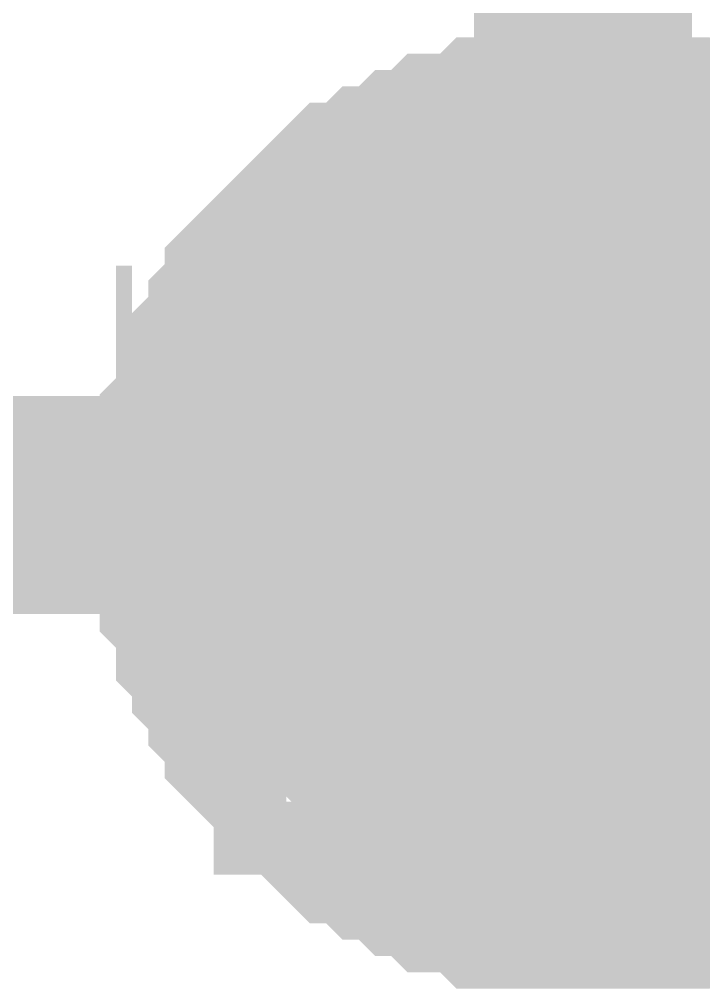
# Model space of a CAD drawing. Header units: inches. Extents: x 0 to 594, y 0 to 420.
# Drawn here: x 549.235 to 550.176, y 181.831 to 183.163 of the extents above; entities that cross this region are included whole.
import ezdxf

# ---------------------------------------------------------------- set-up
doc = ezdxf.new("R2010")
doc.units = ezdxf.units.IN
doc.layers.add('Sheet', color=255, linetype='Continuous')

msp = doc.modelspace()

# ---------------------------------------------------------------- linework, layer by layer
at = {"layer": 'Sheet'}
for points in [[(550.01, 186.5945, 0.2997, 0.2997, 0), (550.01, 182.4957, 0.2997, 0.2997, 0)], [(549.4948, 182.4957, 0.2997, 0.2997, 0), (549.4948, 182.5181, 0.2997, 0.2997, 0), (549.4948, 182.5405, 0.2997, 0.2997, 0), (549.4948, 182.5629, 0.2997, 0.2997, 0), (549.4948, 182.5853, 0.2997, 0.2997, 0), (549.5172, 182.6077, 0.2997, 0.2997, 0), (549.5172, 182.6301, 0.2997, 0.2997, 0), (549.5172, 182.6749, 0.2997, 0.2997, 0), (549.5396, 182.6749, 0.2997, 0.2997, 0), (549.5396, 182.6973, 0.2997, 0.2997, 0), (549.562, 182.7197, 0.2997, 0.2997, 0), (549.562, 182.7421, 0.2997, 0.2997, 0), (549.5844, 182.7645, 0.2997, 0.2997, 0), (549.5844, 182.7869, 0.2997, 0.2997, 0), (549.6068, 182.8093, 0.2997, 0.2997, 0), (549.6292, 182.8317, 0.2997, 0.2997, 0), (549.6516, 182.8541, 0.2997, 0.2997, 0), (549.6516, 182.8541, 0.2997, 0.2997, 0), (549.674, 182.8765, 0.2997, 0.2997, 0), (549.6964, 182.8989, 0.2997, 0.2997, 0), (549.7188, 182.8989, 0.2997, 0.2997, 0), (549.7412, 182.9213, 0.2997, 0.2997, 0), (549.7636, 182.9213, 0.2997, 0.2997, 0), (549.786, 182.9437, 0.2997, 0.2997, 0), (549.8084, 182.9437, 0.2997, 0.2997, 0), (549.8308, 182.9661, 0.2997, 0.2997, 0), (549.8532, 182.9661, 0.2997, 0.2997, 0), (549.8756, 182.9661, 0.2997, 0.2997, 0), (549.898, 182.9885, 0.2997, 0.2997, 0), (549.9204, 182.9885, 0.2997, 0.2997, 0), (549.9652, 182.9885, 0.2997, 0.2997, 0), (549.9876, 182.9885, 0.2997, 0.2997, 0), (550.01, 182.9885, 0.2997, 0.2997, 0)], [(549.4948, 182.4957, 0.2997, 0.2997, 0), (549.4948, 182.5181, 0.2997, 0.2997, 0), (549.4948, 182.5405, 0.2997, 0.2997, 0), (549.4948, 182.5629, 0.2997, 0.2997, 0), (549.4948, 182.5853, 0.2997, 0.2997, 0), (549.5172, 182.6077, 0.2997, 0.2997, 0), (549.5172, 182.6301, 0.2997, 0.2997, 0), (549.5172, 182.6749, 0.2997, 0.2997, 0), (549.5396, 182.6749, 0.2997, 0.2997, 0), (549.5396, 182.6973, 0.2997, 0.2997, 0), (549.562, 182.7197, 0.2997, 0.2997, 0), (549.562, 182.7421, 0.2997, 0.2997, 0), (549.5844, 182.7645, 0.2997, 0.2997, 0), (549.5844, 182.7869, 0.2997, 0.2997, 0), (549.6068, 182.8093, 0.2997, 0.2997, 0), (549.6292, 182.8317, 0.2997, 0.2997, 0), (549.6516, 182.8541, 0.2997, 0.2997, 0), (549.6516, 182.8541, 0.2997, 0.2997, 0), (549.674, 182.8765, 0.2997, 0.2997, 0), (549.6964, 182.8989, 0.2997, 0.2997, 0), (549.7188, 182.8989, 0.2997, 0.2997, 0), (549.7412, 182.9213, 0.2997, 0.2997, 0), (549.7636, 182.9213, 0.2997, 0.2997, 0), (549.786, 182.9437, 0.2997, 0.2997, 0), (549.8084, 182.9437, 0.2997, 0.2997, 0), (549.8308, 182.9661, 0.2997, 0.2997, 0), (549.8532, 182.9661, 0.2997, 0.2997, 0), (549.8756, 182.9661, 0.2997, 0.2997, 0), (549.898, 182.9885, 0.2997, 0.2997, 0), (549.9204, 182.9885, 0.2997, 0.2997, 0), (549.9652, 182.9885, 0.2997, 0.2997, 0), (549.9876, 182.9885, 0.2997, 0.2997, 0), (550.01, 182.9885, 0.2997, 0.2997, 0)], [(549.4948, 182.4957, 0.2997, 0.2997, 0), (549.4948, 182.5181, 0.2997, 0.2997, 0), (549.4948, 182.5405, 0.2997, 0.2997, 0), (549.4948, 182.5629, 0.2997, 0.2997, 0), (549.4948, 182.5853, 0.2997, 0.2997, 0), (549.5172, 182.6077, 0.2997, 0.2997, 0), (549.5172, 182.6301, 0.2997, 0.2997, 0), (549.5172, 182.6749, 0.2997, 0.2997, 0), (549.5396, 182.6749, 0.2997, 0.2997, 0), (549.5396, 182.6973, 0.2997, 0.2997, 0), (549.562, 182.7197, 0.2997, 0.2997, 0), (549.562, 182.7421, 0.2997, 0.2997, 0), (549.5844, 182.7645, 0.2997, 0.2997, 0), (549.5844, 182.7869, 0.2997, 0.2997, 0), (549.6068, 182.8093, 0.2997, 0.2997, 0), (549.6292, 182.8317, 0.2997, 0.2997, 0), (549.6516, 182.8541, 0.2997, 0.2997, 0), (549.6516, 182.8541, 0.2997, 0.2997, 0), (549.674, 182.8765, 0.2997, 0.2997, 0), (549.6964, 182.8989, 0.2997, 0.2997, 0), (549.7188, 182.8989, 0.2997, 0.2997, 0), (549.7412, 182.9213, 0.2997, 0.2997, 0), (549.7636, 182.9213, 0.2997, 0.2997, 0), (549.786, 182.9437, 0.2997, 0.2997, 0), (549.8084, 182.9437, 0.2997, 0.2997, 0), (549.8308, 182.9661, 0.2997, 0.2997, 0), (549.8532, 182.9661, 0.2997, 0.2997, 0), (549.8756, 182.9661, 0.2997, 0.2997, 0), (549.898, 182.9885, 0.2997, 0.2997, 0), (549.9204, 182.9885, 0.2997, 0.2997, 0), (549.9652, 182.9885, 0.2997, 0.2997, 0), (549.9876, 182.9885, 0.2997, 0.2997, 0), (550.01, 182.9885, 0.2997, 0.2997, 0)], [(549.4948, 182.4957, 0.2997, 0.2997, 0), (549.4948, 182.5181, 0.2997, 0.2997, 0), (549.4948, 182.5405, 0.2997, 0.2997, 0), (549.4948, 182.5629, 0.2997, 0.2997, 0), (549.4948, 182.5853, 0.2997, 0.2997, 0), (549.5172, 182.6077, 0.2997, 0.2997, 0), (549.5172, 182.6301, 0.2997, 0.2997, 0), (549.5172, 182.6749, 0.2997, 0.2997, 0), (549.5396, 182.6749, 0.2997, 0.2997, 0), (549.5396, 182.6973, 0.2997, 0.2997, 0), (549.562, 182.7197, 0.2997, 0.2997, 0), (549.562, 182.7421, 0.2997, 0.2997, 0), (549.5844, 182.7645, 0.2997, 0.2997, 0), (549.5844, 182.7869, 0.2997, 0.2997, 0), (549.6068, 182.8093, 0.2997, 0.2997, 0), (549.6292, 182.8317, 0.2997, 0.2997, 0), (549.6516, 182.8541, 0.2997, 0.2997, 0), (549.6516, 182.8541, 0.2997, 0.2997, 0), (549.674, 182.8765, 0.2997, 0.2997, 0), (549.6964, 182.8989, 0.2997, 0.2997, 0), (549.7188, 182.8989, 0.2997, 0.2997, 0), (549.7412, 182.9213, 0.2997, 0.2997, 0), (549.7636, 182.9213, 0.2997, 0.2997, 0), (549.786, 182.9437, 0.2997, 0.2997, 0), (549.8084, 182.9437, 0.2997, 0.2997, 0), (549.8308, 182.9661, 0.2997, 0.2997, 0), (549.8532, 182.9661, 0.2997, 0.2997, 0), (549.8756, 182.9661, 0.2997, 0.2997, 0), (549.898, 182.9885, 0.2997, 0.2997, 0), (549.9204, 182.9885, 0.2997, 0.2997, 0), (549.9652, 182.9885, 0.2997, 0.2997, 0), (549.9876, 182.9885, 0.2997, 0.2997, 0), (550.01, 182.9885, 0.2997, 0.2997, 0)], [(549.4948, 182.4957, 0.2997, 0.2997, 0), (549.4948, 182.5181, 0.2997, 0.2997, 0), (549.4948, 182.5405, 0.2997, 0.2997, 0), (549.4948, 182.5629, 0.2997, 0.2997, 0), (549.4948, 182.5853, 0.2997, 0.2997, 0), (549.5172, 182.6077, 0.2997, 0.2997, 0), (549.5172, 182.6301, 0.2997, 0.2997, 0), (549.5172, 182.6749, 0.2997, 0.2997, 0), (549.5396, 182.6749, 0.2997, 0.2997, 0), (549.5396, 182.6973, 0.2997, 0.2997, 0), (549.562, 182.7197, 0.2997, 0.2997, 0), (549.562, 182.7421, 0.2997, 0.2997, 0), (549.5844, 182.7645, 0.2997, 0.2997, 0), (549.5844, 182.7869, 0.2997, 0.2997, 0), (549.6068, 182.8093, 0.2997, 0.2997, 0), (549.6292, 182.8317, 0.2997, 0.2997, 0), (549.6516, 182.8541, 0.2997, 0.2997, 0), (549.6516, 182.8541, 0.2997, 0.2997, 0), (549.674, 182.8765, 0.2997, 0.2997, 0), (549.6964, 182.8989, 0.2997, 0.2997, 0), (549.7188, 182.8989, 0.2997, 0.2997, 0), (549.7412, 182.9213, 0.2997, 0.2997, 0), (549.7636, 182.9213, 0.2997, 0.2997, 0), (549.786, 182.9437, 0.2997, 0.2997, 0), (549.8084, 182.9437, 0.2997, 0.2997, 0), (549.8308, 182.9661, 0.2997, 0.2997, 0), (549.8532, 182.9661, 0.2997, 0.2997, 0), (549.8756, 182.9661, 0.2997, 0.2997, 0), (549.898, 182.9885, 0.2997, 0.2997, 0), (549.9204, 182.9885, 0.2997, 0.2997, 0), (549.9652, 182.9885, 0.2997, 0.2997, 0), (549.9876, 182.9885, 0.2997, 0.2997, 0), (550.01, 182.9885, 0.2997, 0.2997, 0)], [(550.01, 182.9885, 0.2997, 0.2997, 0), (550.01, 182.9885, 0.2997, 0.2997, 0)], [(550.01, 182.9885, 0.2997, 0.2997, 0), (550.0324, 182.9885, 0.2997, 0.2997, 0), (550.0548, 182.9885, 0.2997, 0.2997, 0), (550.0995, 182.9885, 0.2997, 0.2997, 0), (550.1219, 182.9885, 0.2997, 0.2997, 0), (550.1443, 182.9661, 0.2997, 0.2997, 0), (550.1667, 182.9661, 0.2997, 0.2997, 0), (550.1891, 182.9661, 0.2997, 0.2997, 0), (550.2115, 182.9437, 0.2997, 0.2997, 0), (550.2339, 182.9437, 0.2997, 0.2997, 0), (550.2563, 182.9213, 0.2997, 0.2997, 0), (550.2787, 182.9213, 0.2997, 0.2997, 0), (550.3011, 182.8989, 0.2997, 0.2997, 0), (550.3235, 182.8989, 0.2997, 0.2997, 0), (550.3459, 182.8765, 0.2997, 0.2997, 0)], [(550.01, 182.9885, 0.2997, 0.2997, 0), (550.01, 182.9885, 0.2997, 0.2997, 0)], [(550.01, 182.9885, 0.2997, 0.2997, 0), (550.0324, 182.9885, 0.2997, 0.2997, 0), (550.0548, 182.9885, 0.2997, 0.2997, 0), (550.0995, 182.9885, 0.2997, 0.2997, 0), (550.1219, 182.9885, 0.2997, 0.2997, 0), (550.1443, 182.9661, 0.2997, 0.2997, 0), (550.1667, 182.9661, 0.2997, 0.2997, 0), (550.1891, 182.9661, 0.2997, 0.2997, 0), (550.2115, 182.9437, 0.2997, 0.2997, 0), (550.2339, 182.9437, 0.2997, 0.2997, 0), (550.2563, 182.9213, 0.2997, 0.2997, 0), (550.2787, 182.9213, 0.2997, 0.2997, 0), (550.3011, 182.8989, 0.2997, 0.2997, 0), (550.3235, 182.8989, 0.2997, 0.2997, 0), (550.3459, 182.8765, 0.2997, 0.2997, 0)], [(550.01, 182.9885, 0.2997, 0.2997, 0), (550.01, 182.9885, 0.2997, 0.2997, 0)], [(550.01, 182.9885, 0.2997, 0.2997, 0), (550.0324, 182.9885, 0.2997, 0.2997, 0), (550.0548, 182.9885, 0.2997, 0.2997, 0), (550.0995, 182.9885, 0.2997, 0.2997, 0), (550.1219, 182.9885, 0.2997, 0.2997, 0), (550.1443, 182.9661, 0.2997, 0.2997, 0), (550.1667, 182.9661, 0.2997, 0.2997, 0), (550.1891, 182.9661, 0.2997, 0.2997, 0), (550.2115, 182.9437, 0.2997, 0.2997, 0), (550.2339, 182.9437, 0.2997, 0.2997, 0), (550.2563, 182.9213, 0.2997, 0.2997, 0), (550.2787, 182.9213, 0.2997, 0.2997, 0), (550.3011, 182.8989, 0.2997, 0.2997, 0), (550.3235, 182.8989, 0.2997, 0.2997, 0), (550.3459, 182.8765, 0.2997, 0.2997, 0)], [(550.01, 182.9885, 0.2997, 0.2997, 0), (550.01, 182.9885, 0.2997, 0.2997, 0)], [(550.01, 182.9885, 0.2997, 0.2997, 0), (550.0324, 182.9885, 0.2997, 0.2997, 0), (550.0548, 182.9885, 0.2997, 0.2997, 0), (550.0995, 182.9885, 0.2997, 0.2997, 0), (550.1219, 182.9885, 0.2997, 0.2997, 0), (550.1443, 182.9661, 0.2997, 0.2997, 0), (550.1667, 182.9661, 0.2997, 0.2997, 0), (550.1891, 182.9661, 0.2997, 0.2997, 0), (550.2115, 182.9437, 0.2997, 0.2997, 0), (550.2339, 182.9437, 0.2997, 0.2997, 0), (550.2563, 182.9213, 0.2997, 0.2997, 0), (550.2787, 182.9213, 0.2997, 0.2997, 0), (550.3011, 182.8989, 0.2997, 0.2997, 0), (550.3235, 182.8989, 0.2997, 0.2997, 0), (550.3459, 182.8765, 0.2997, 0.2997, 0)], [(550.01, 182.9885, 0.2997, 0.2997, 0), (550.01, 182.9885, 0.2997, 0.2997, 0)], [(550.01, 182.9885, 0.2997, 0.2997, 0), (550.0324, 182.9885, 0.2997, 0.2997, 0), (550.0548, 182.9885, 0.2997, 0.2997, 0), (550.0995, 182.9885, 0.2997, 0.2997, 0), (550.1219, 182.9885, 0.2997, 0.2997, 0), (550.1443, 182.9661, 0.2997, 0.2997, 0), (550.1667, 182.9661, 0.2997, 0.2997, 0), (550.1891, 182.9661, 0.2997, 0.2997, 0), (550.2115, 182.9437, 0.2997, 0.2997, 0), (550.2339, 182.9437, 0.2997, 0.2997, 0), (550.2563, 182.9213, 0.2997, 0.2997, 0), (550.2787, 182.9213, 0.2997, 0.2997, 0), (550.3011, 182.8989, 0.2997, 0.2997, 0), (550.3235, 182.8989, 0.2997, 0.2997, 0), (550.3459, 182.8765, 0.2997, 0.2997, 0)], [(549.4948, 182.4957, 0.0991, 0.0991, 0), (549.4948, 182.5181, 0.0991, 0.0991, 0), (549.4948, 182.5405, 0.0991, 0.0991, 0), (549.4948, 182.5629, 0.0991, 0.0991, 0), (549.4948, 182.5853, 0.0991, 0.0991, 0), (549.5172, 182.6077, 0.0991, 0.0991, 0), (549.5172, 182.6301, 0.0991, 0.0991, 0), (549.5172, 182.6749, 0.0991, 0.0991, 0), (549.5396, 182.6749, 0.0991, 0.0991, 0), (549.5396, 182.6973, 0.0991, 0.0991, 0), (549.562, 182.7197, 0.0991, 0.0991, 0), (549.562, 182.7421, 0.0991, 0.0991, 0), (549.5844, 182.7645, 0.0991, 0.0991, 0), (549.5844, 182.7869, 0.0991, 0.0991, 0), (549.6068, 182.8093, 0.0991, 0.0991, 0), (549.6292, 182.8317, 0.0991, 0.0991, 0), (549.6516, 182.8541, 0.0991, 0.0991, 0), (549.6516, 182.8541, 0.0991, 0.0991, 0), (549.674, 182.8765, 0.0991, 0.0991, 0), (549.6964, 182.8989, 0.0991, 0.0991, 0), (549.7188, 182.8989, 0.0991, 0.0991, 0), (549.7412, 182.9213, 0.0991, 0.0991, 0), (549.7636, 182.9213, 0.0991, 0.0991, 0), (549.786, 182.9437, 0.0991, 0.0991, 0), (549.8084, 182.9437, 0.0991, 0.0991, 0), (549.8308, 182.9661, 0.0991, 0.0991, 0), (549.8532, 182.9661, 0.0991, 0.0991, 0), (549.8756, 182.9661, 0.0991, 0.0991, 0), (549.898, 182.9885, 0.0991, 0.0991, 0), (549.9204, 182.9885, 0.0991, 0.0991, 0), (549.9652, 182.9885, 0.0991, 0.0991, 0), (549.9876, 182.9885, 0.0991, 0.0991, 0), (550.01, 182.9885, 0.0991, 0.0991, 0)], [(549.4948, 182.4957, 0.0991, 0.0991, 0), (549.4948, 182.5181, 0.0991, 0.0991, 0), (549.4948, 182.5405, 0.0991, 0.0991, 0), (549.4948, 182.5629, 0.0991, 0.0991, 0), (549.4948, 182.5853, 0.0991, 0.0991, 0), (549.5172, 182.6077, 0.0991, 0.0991, 0), (549.5172, 182.6301, 0.0991, 0.0991, 0), (549.5172, 182.6749, 0.0991, 0.0991, 0), (549.5396, 182.6749, 0.0991, 0.0991, 0), (549.5396, 182.6973, 0.0991, 0.0991, 0), (549.562, 182.7197, 0.0991, 0.0991, 0), (549.562, 182.7421, 0.0991, 0.0991, 0), (549.5844, 182.7645, 0.0991, 0.0991, 0), (549.5844, 182.7869, 0.0991, 0.0991, 0), (549.6068, 182.8093, 0.0991, 0.0991, 0), (549.6292, 182.8317, 0.0991, 0.0991, 0), (549.6516, 182.8541, 0.0991, 0.0991, 0), (549.6516, 182.8541, 0.0991, 0.0991, 0), (549.674, 182.8765, 0.0991, 0.0991, 0), (549.6964, 182.8989, 0.0991, 0.0991, 0), (549.7188, 182.8989, 0.0991, 0.0991, 0), (549.7412, 182.9213, 0.0991, 0.0991, 0), (549.7636, 182.9213, 0.0991, 0.0991, 0), (549.786, 182.9437, 0.0991, 0.0991, 0), (549.8084, 182.9437, 0.0991, 0.0991, 0), (549.8308, 182.9661, 0.0991, 0.0991, 0), (549.8532, 182.9661, 0.0991, 0.0991, 0), (549.8756, 182.9661, 0.0991, 0.0991, 0), (549.898, 182.9885, 0.0991, 0.0991, 0), (549.9204, 182.9885, 0.0991, 0.0991, 0), (549.9652, 182.9885, 0.0991, 0.0991, 0), (549.9876, 182.9885, 0.0991, 0.0991, 0), (550.01, 182.9885, 0.0991, 0.0991, 0)], [(549.4948, 182.4957, 0.0991, 0.0991, 0), (549.4948, 182.5181, 0.0991, 0.0991, 0), (549.4948, 182.5405, 0.0991, 0.0991, 0), (549.4948, 182.5629, 0.0991, 0.0991, 0), (549.4948, 182.5853, 0.0991, 0.0991, 0), (549.5172, 182.6077, 0.0991, 0.0991, 0), (549.5172, 182.6301, 0.0991, 0.0991, 0), (549.5172, 182.6749, 0.0991, 0.0991, 0), (549.5396, 182.6749, 0.0991, 0.0991, 0), (549.5396, 182.6973, 0.0991, 0.0991, 0), (549.562, 182.7197, 0.0991, 0.0991, 0), (549.562, 182.7421, 0.0991, 0.0991, 0), (549.5844, 182.7645, 0.0991, 0.0991, 0), (549.5844, 182.7869, 0.0991, 0.0991, 0), (549.6068, 182.8093, 0.0991, 0.0991, 0), (549.6292, 182.8317, 0.0991, 0.0991, 0), (549.6516, 182.8541, 0.0991, 0.0991, 0), (549.6516, 182.8541, 0.0991, 0.0991, 0), (549.674, 182.8765, 0.0991, 0.0991, 0), (549.6964, 182.8989, 0.0991, 0.0991, 0), (549.7188, 182.8989, 0.0991, 0.0991, 0), (549.7412, 182.9213, 0.0991, 0.0991, 0), (549.7636, 182.9213, 0.0991, 0.0991, 0), (549.786, 182.9437, 0.0991, 0.0991, 0), (549.8084, 182.9437, 0.0991, 0.0991, 0), (549.8308, 182.9661, 0.0991, 0.0991, 0), (549.8532, 182.9661, 0.0991, 0.0991, 0), (549.8756, 182.9661, 0.0991, 0.0991, 0), (549.898, 182.9885, 0.0991, 0.0991, 0), (549.9204, 182.9885, 0.0991, 0.0991, 0), (549.9652, 182.9885, 0.0991, 0.0991, 0), (549.9876, 182.9885, 0.0991, 0.0991, 0), (550.01, 182.9885, 0.0991, 0.0991, 0)], [(549.4948, 182.4957, 0.0991, 0.0991, 0), (549.4948, 182.5181, 0.0991, 0.0991, 0), (549.4948, 182.5405, 0.0991, 0.0991, 0), (549.4948, 182.5629, 0.0991, 0.0991, 0), (549.4948, 182.5853, 0.0991, 0.0991, 0), (549.5172, 182.6077, 0.0991, 0.0991, 0), (549.5172, 182.6301, 0.0991, 0.0991, 0), (549.5172, 182.6749, 0.0991, 0.0991, 0), (549.5396, 182.6749, 0.0991, 0.0991, 0), (549.5396, 182.6973, 0.0991, 0.0991, 0), (549.562, 182.7197, 0.0991, 0.0991, 0), (549.562, 182.7421, 0.0991, 0.0991, 0), (549.5844, 182.7645, 0.0991, 0.0991, 0), (549.5844, 182.7869, 0.0991, 0.0991, 0), (549.6068, 182.8093, 0.0991, 0.0991, 0), (549.6292, 182.8317, 0.0991, 0.0991, 0), (549.6516, 182.8541, 0.0991, 0.0991, 0), (549.6516, 182.8541, 0.0991, 0.0991, 0), (549.674, 182.8765, 0.0991, 0.0991, 0), (549.6964, 182.8989, 0.0991, 0.0991, 0), (549.7188, 182.8989, 0.0991, 0.0991, 0), (549.7412, 182.9213, 0.0991, 0.0991, 0), (549.7636, 182.9213, 0.0991, 0.0991, 0), (549.786, 182.9437, 0.0991, 0.0991, 0), (549.8084, 182.9437, 0.0991, 0.0991, 0), (549.8308, 182.9661, 0.0991, 0.0991, 0), (549.8532, 182.9661, 0.0991, 0.0991, 0), (549.8756, 182.9661, 0.0991, 0.0991, 0), (549.898, 182.9885, 0.0991, 0.0991, 0), (549.9204, 182.9885, 0.0991, 0.0991, 0), (549.9652, 182.9885, 0.0991, 0.0991, 0), (549.9876, 182.9885, 0.0991, 0.0991, 0), (550.01, 182.9885, 0.0991, 0.0991, 0)], [(549.4948, 182.4957, 0.0991, 0.0991, 0), (549.4948, 182.5181, 0.0991, 0.0991, 0), (549.4948, 182.5405, 0.0991, 0.0991, 0), (549.4948, 182.5629, 0.0991, 0.0991, 0), (549.4948, 182.5853, 0.0991, 0.0991, 0), (549.5172, 182.6077, 0.0991, 0.0991, 0), (549.5172, 182.6301, 0.0991, 0.0991, 0), (549.5172, 182.6749, 0.0991, 0.0991, 0), (549.5396, 182.6749, 0.0991, 0.0991, 0), (549.5396, 182.6973, 0.0991, 0.0991, 0), (549.562, 182.7197, 0.0991, 0.0991, 0), (549.562, 182.7421, 0.0991, 0.0991, 0), (549.5844, 182.7645, 0.0991, 0.0991, 0), (549.5844, 182.7869, 0.0991, 0.0991, 0), (549.6068, 182.8093, 0.0991, 0.0991, 0), (549.6292, 182.8317, 0.0991, 0.0991, 0), (549.6516, 182.8541, 0.0991, 0.0991, 0), (549.6516, 182.8541, 0.0991, 0.0991, 0), (549.674, 182.8765, 0.0991, 0.0991, 0), (549.6964, 182.8989, 0.0991, 0.0991, 0), (549.7188, 182.8989, 0.0991, 0.0991, 0), (549.7412, 182.9213, 0.0991, 0.0991, 0), (549.7636, 182.9213, 0.0991, 0.0991, 0), (549.786, 182.9437, 0.0991, 0.0991, 0), (549.8084, 182.9437, 0.0991, 0.0991, 0), (549.8308, 182.9661, 0.0991, 0.0991, 0), (549.8532, 182.9661, 0.0991, 0.0991, 0), (549.8756, 182.9661, 0.0991, 0.0991, 0), (549.898, 182.9885, 0.0991, 0.0991, 0), (549.9204, 182.9885, 0.0991, 0.0991, 0), (549.9652, 182.9885, 0.0991, 0.0991, 0), (549.9876, 182.9885, 0.0991, 0.0991, 0), (550.01, 182.9885, 0.0991, 0.0991, 0)], [(550.01, 182.9885, 0.0991, 0.0991, 0), (550.01, 182.9885, 0.0991, 0.0991, 0)], [(550.01, 182.9885, 0.0991, 0.0991, 0), (550.0324, 182.9885, 0.0991, 0.0991, 0), (550.0548, 182.9885, 0.0991, 0.0991, 0), (550.0995, 182.9885, 0.0991, 0.0991, 0), (550.1219, 182.9885, 0.0991, 0.0991, 0), (550.1443, 182.9661, 0.0991, 0.0991, 0), (550.1667, 182.9661, 0.0991, 0.0991, 0), (550.1891, 182.9661, 0.0991, 0.0991, 0), (550.2115, 182.9437, 0.0991, 0.0991, 0), (550.2339, 182.9437, 0.0991, 0.0991, 0)], [(550.01, 182.9885, 0.0991, 0.0991, 0), (550.01, 182.9885, 0.0991, 0.0991, 0)], [(550.01, 182.9885, 0.0991, 0.0991, 0), (550.0324, 182.9885, 0.0991, 0.0991, 0), (550.0548, 182.9885, 0.0991, 0.0991, 0), (550.0995, 182.9885, 0.0991, 0.0991, 0), (550.1219, 182.9885, 0.0991, 0.0991, 0), (550.1443, 182.9661, 0.0991, 0.0991, 0), (550.1667, 182.9661, 0.0991, 0.0991, 0), (550.1891, 182.9661, 0.0991, 0.0991, 0), (550.2115, 182.9437, 0.0991, 0.0991, 0), (550.2339, 182.9437, 0.0991, 0.0991, 0)], [(550.01, 182.9885, 0.0991, 0.0991, 0), (550.01, 182.9885, 0.0991, 0.0991, 0)], [(550.01, 182.9885, 0.0991, 0.0991, 0), (550.0324, 182.9885, 0.0991, 0.0991, 0), (550.0548, 182.9885, 0.0991, 0.0991, 0), (550.0995, 182.9885, 0.0991, 0.0991, 0), (550.1219, 182.9885, 0.0991, 0.0991, 0), (550.1443, 182.9661, 0.0991, 0.0991, 0), (550.1667, 182.9661, 0.0991, 0.0991, 0), (550.1891, 182.9661, 0.0991, 0.0991, 0), (550.2115, 182.9437, 0.0991, 0.0991, 0), (550.2339, 182.9437, 0.0991, 0.0991, 0)], [(550.01, 182.9885, 0.0991, 0.0991, 0), (550.01, 182.9885, 0.0991, 0.0991, 0)], [(550.01, 182.9885, 0.0991, 0.0991, 0), (550.0324, 182.9885, 0.0991, 0.0991, 0), (550.0548, 182.9885, 0.0991, 0.0991, 0), (550.0995, 182.9885, 0.0991, 0.0991, 0), (550.1219, 182.9885, 0.0991, 0.0991, 0), (550.1443, 182.9661, 0.0991, 0.0991, 0), (550.1667, 182.9661, 0.0991, 0.0991, 0), (550.1891, 182.9661, 0.0991, 0.0991, 0), (550.2115, 182.9437, 0.0991, 0.0991, 0), (550.2339, 182.9437, 0.0991, 0.0991, 0)], [(550.01, 182.9885, 0.0991, 0.0991, 0), (550.01, 182.9885, 0.0991, 0.0991, 0)], [(550.01, 182.9885, 0.0991, 0.0991, 0), (550.0324, 182.9885, 0.0991, 0.0991, 0), (550.0548, 182.9885, 0.0991, 0.0991, 0), (550.0995, 182.9885, 0.0991, 0.0991, 0), (550.1219, 182.9885, 0.0991, 0.0991, 0), (550.1443, 182.9661, 0.0991, 0.0991, 0), (550.1667, 182.9661, 0.0991, 0.0991, 0), (550.1891, 182.9661, 0.0991, 0.0991, 0), (550.2115, 182.9437, 0.0991, 0.0991, 0), (550.2339, 182.9437, 0.0991, 0.0991, 0)], [(530.0084, 182.4957, 0.2997, 0.2997, 0), (537.5118, 182.4957, 0.2997, 0.2997, 0), (550.01, 182.4957, 0.2997, 0.2997, 0), (562.5081, 182.4957, 0.2997, 0.2997, 0)], [(550.01, 181.9806, 0.2997, 0.2997, 0), (549.9876, 181.9806, 0.2997, 0.2997, 0), (549.9652, 181.9806, 0.2997, 0.2997, 0), (549.9204, 181.9806, 0.2997, 0.2997, 0), (549.898, 181.9806, 0.2997, 0.2997, 0), (549.8756, 182.003, 0.2997, 0.2997, 0), (549.8532, 182.003, 0.2997, 0.2997, 0), (549.8308, 182.003, 0.2997, 0.2997, 0), (549.8084, 182.0254, 0.2997, 0.2997, 0), (549.786, 182.0254, 0.2997, 0.2997, 0), (549.7636, 182.0478, 0.2997, 0.2997, 0), (549.7412, 182.0478, 0.2997, 0.2997, 0), (549.7188, 182.0702, 0.2997, 0.2997, 0), (549.6964, 182.0702, 0.2997, 0.2997, 0), (549.674, 182.0926, 0.2997, 0.2997, 0), (549.6516, 182.115, 0.2997, 0.2997, 0), (549.6516, 182.1374, 0.2997, 0.2997, 0), (549.6292, 182.1374, 0.2997, 0.2997, 0), (549.6068, 182.1598, 0.2997, 0.2997, 0), (549.5844, 182.1822, 0.2997, 0.2997, 0), (549.5844, 182.2046, 0.2997, 0.2997, 0), (549.562, 182.227, 0.2997, 0.2997, 0), (549.562, 182.2494, 0.2997, 0.2997, 0), (549.5396, 182.2718, 0.2997, 0.2997, 0), (549.5396, 182.2942, 0.2997, 0.2997, 0), (549.5172, 182.3166, 0.2997, 0.2997, 0), (549.5172, 182.339, 0.2997, 0.2997, 0), (549.5172, 182.3613, 0.2997, 0.2997, 0), (549.4948, 182.3837, 0.2997, 0.2997, 0), (549.4948, 182.4061, 0.2997, 0.2997, 0), (549.4948, 182.4509, 0.2997, 0.2997, 0), (549.4948, 182.4733, 0.2997, 0.2997, 0), (549.4948, 182.4957, 0.2997, 0.2997, 0)], [(549.4948, 182.4957, 0.2997, 0.2997, 0), (549.4948, 182.4957, 0.2997, 0.2997, 0)], [(550.01, 181.9806, 0.2997, 0.2997, 0), (549.9876, 181.9806, 0.2997, 0.2997, 0), (549.9652, 181.9806, 0.2997, 0.2997, 0), (549.9204, 181.9806, 0.2997, 0.2997, 0), (549.898, 181.9806, 0.2997, 0.2997, 0), (549.8756, 182.003, 0.2997, 0.2997, 0), (549.8532, 182.003, 0.2997, 0.2997, 0), (549.8308, 182.003, 0.2997, 0.2997, 0), (549.8084, 182.0254, 0.2997, 0.2997, 0), (549.786, 182.0254, 0.2997, 0.2997, 0), (549.7636, 182.0478, 0.2997, 0.2997, 0), (549.7412, 182.0478, 0.2997, 0.2997, 0), (549.7188, 182.0702, 0.2997, 0.2997, 0), (549.6964, 182.0702, 0.2997, 0.2997, 0), (549.674, 182.0926, 0.2997, 0.2997, 0), (549.6516, 182.115, 0.2997, 0.2997, 0), (549.6516, 182.1374, 0.2997, 0.2997, 0), (549.6292, 182.1374, 0.2997, 0.2997, 0), (549.6068, 182.1598, 0.2997, 0.2997, 0), (549.5844, 182.1822, 0.2997, 0.2997, 0), (549.5844, 182.2046, 0.2997, 0.2997, 0), (549.562, 182.227, 0.2997, 0.2997, 0), (549.562, 182.2494, 0.2997, 0.2997, 0), (549.5396, 182.2718, 0.2997, 0.2997, 0), (549.5396, 182.2942, 0.2997, 0.2997, 0), (549.5172, 182.3166, 0.2997, 0.2997, 0), (549.5172, 182.339, 0.2997, 0.2997, 0), (549.5172, 182.3613, 0.2997, 0.2997, 0), (549.4948, 182.3837, 0.2997, 0.2997, 0), (549.4948, 182.4061, 0.2997, 0.2997, 0), (549.4948, 182.4509, 0.2997, 0.2997, 0), (549.4948, 182.4733, 0.2997, 0.2997, 0), (549.4948, 182.4957, 0.2997, 0.2997, 0)], [(549.4948, 182.4957, 0.2997, 0.2997, 0), (549.4948, 182.4957, 0.2997, 0.2997, 0)], [(550.01, 181.9806, 0.2997, 0.2997, 0), (549.9876, 181.9806, 0.2997, 0.2997, 0), (549.9652, 181.9806, 0.2997, 0.2997, 0), (549.9204, 181.9806, 0.2997, 0.2997, 0), (549.898, 181.9806, 0.2997, 0.2997, 0), (549.8756, 182.003, 0.2997, 0.2997, 0), (549.8532, 182.003, 0.2997, 0.2997, 0), (549.8308, 182.003, 0.2997, 0.2997, 0), (549.8084, 182.0254, 0.2997, 0.2997, 0), (549.786, 182.0254, 0.2997, 0.2997, 0), (549.7636, 182.0478, 0.2997, 0.2997, 0), (549.7412, 182.0478, 0.2997, 0.2997, 0), (549.7188, 182.0702, 0.2997, 0.2997, 0), (549.6964, 182.0702, 0.2997, 0.2997, 0), (549.674, 182.0926, 0.2997, 0.2997, 0), (549.6516, 182.115, 0.2997, 0.2997, 0), (549.6516, 182.1374, 0.2997, 0.2997, 0), (549.6292, 182.1374, 0.2997, 0.2997, 0), (549.6068, 182.1598, 0.2997, 0.2997, 0), (549.5844, 182.1822, 0.2997, 0.2997, 0), (549.5844, 182.2046, 0.2997, 0.2997, 0), (549.562, 182.227, 0.2997, 0.2997, 0), (549.562, 182.2494, 0.2997, 0.2997, 0), (549.5396, 182.2718, 0.2997, 0.2997, 0), (549.5396, 182.2942, 0.2997, 0.2997, 0), (549.5172, 182.3166, 0.2997, 0.2997, 0), (549.5172, 182.339, 0.2997, 0.2997, 0), (549.5172, 182.3613, 0.2997, 0.2997, 0), (549.4948, 182.3837, 0.2997, 0.2997, 0), (549.4948, 182.4061, 0.2997, 0.2997, 0), (549.4948, 182.4509, 0.2997, 0.2997, 0), (549.4948, 182.4733, 0.2997, 0.2997, 0), (549.4948, 182.4957, 0.2997, 0.2997, 0)], [(549.4948, 182.4957, 0.2997, 0.2997, 0), (549.4948, 182.4957, 0.2997, 0.2997, 0)], [(550.01, 181.9806, 0.2997, 0.2997, 0), (549.9876, 181.9806, 0.2997, 0.2997, 0), (549.9652, 181.9806, 0.2997, 0.2997, 0), (549.9204, 181.9806, 0.2997, 0.2997, 0), (549.898, 181.9806, 0.2997, 0.2997, 0), (549.8756, 182.003, 0.2997, 0.2997, 0), (549.8532, 182.003, 0.2997, 0.2997, 0), (549.8308, 182.003, 0.2997, 0.2997, 0), (549.8084, 182.0254, 0.2997, 0.2997, 0), (549.786, 182.0254, 0.2997, 0.2997, 0), (549.7636, 182.0478, 0.2997, 0.2997, 0), (549.7412, 182.0478, 0.2997, 0.2997, 0), (549.7188, 182.0702, 0.2997, 0.2997, 0), (549.6964, 182.0702, 0.2997, 0.2997, 0), (549.674, 182.0926, 0.2997, 0.2997, 0), (549.6516, 182.115, 0.2997, 0.2997, 0), (549.6516, 182.1374, 0.2997, 0.2997, 0), (549.6292, 182.1374, 0.2997, 0.2997, 0), (549.6068, 182.1598, 0.2997, 0.2997, 0), (549.5844, 182.1822, 0.2997, 0.2997, 0), (549.5844, 182.2046, 0.2997, 0.2997, 0), (549.562, 182.227, 0.2997, 0.2997, 0), (549.562, 182.2494, 0.2997, 0.2997, 0), (549.5396, 182.2718, 0.2997, 0.2997, 0), (549.5396, 182.2942, 0.2997, 0.2997, 0), (549.5172, 182.3166, 0.2997, 0.2997, 0), (549.5172, 182.339, 0.2997, 0.2997, 0), (549.5172, 182.3613, 0.2997, 0.2997, 0), (549.4948, 182.3837, 0.2997, 0.2997, 0), (549.4948, 182.4061, 0.2997, 0.2997, 0), (549.4948, 182.4509, 0.2997, 0.2997, 0), (549.4948, 182.4733, 0.2997, 0.2997, 0), (549.4948, 182.4957, 0.2997, 0.2997, 0)], [(549.4948, 182.4957, 0.2997, 0.2997, 0), (549.4948, 182.4957, 0.2997, 0.2997, 0)], [(550.01, 181.9806, 0.2997, 0.2997, 0), (549.9876, 181.9806, 0.2997, 0.2997, 0), (549.9652, 181.9806, 0.2997, 0.2997, 0), (549.9204, 181.9806, 0.2997, 0.2997, 0), (549.898, 181.9806, 0.2997, 0.2997, 0), (549.8756, 182.003, 0.2997, 0.2997, 0), (549.8532, 182.003, 0.2997, 0.2997, 0), (549.8308, 182.003, 0.2997, 0.2997, 0), (549.8084, 182.0254, 0.2997, 0.2997, 0), (549.786, 182.0254, 0.2997, 0.2997, 0), (549.7636, 182.0478, 0.2997, 0.2997, 0), (549.7412, 182.0478, 0.2997, 0.2997, 0), (549.7188, 182.0702, 0.2997, 0.2997, 0), (549.6964, 182.0702, 0.2997, 0.2997, 0), (549.674, 182.0926, 0.2997, 0.2997, 0), (549.6516, 182.115, 0.2997, 0.2997, 0), (549.6516, 182.1374, 0.2997, 0.2997, 0), (549.6292, 182.1374, 0.2997, 0.2997, 0), (549.6068, 182.1598, 0.2997, 0.2997, 0), (549.5844, 182.1822, 0.2997, 0.2997, 0), (549.5844, 182.2046, 0.2997, 0.2997, 0), (549.562, 182.227, 0.2997, 0.2997, 0), (549.562, 182.2494, 0.2997, 0.2997, 0), (549.5396, 182.2718, 0.2997, 0.2997, 0), (549.5396, 182.2942, 0.2997, 0.2997, 0), (549.5172, 182.3166, 0.2997, 0.2997, 0), (549.5172, 182.339, 0.2997, 0.2997, 0), (549.5172, 182.3613, 0.2997, 0.2997, 0), (549.4948, 182.3837, 0.2997, 0.2997, 0), (549.4948, 182.4061, 0.2997, 0.2997, 0), (549.4948, 182.4509, 0.2997, 0.2997, 0), (549.4948, 182.4733, 0.2997, 0.2997, 0), (549.4948, 182.4957, 0.2997, 0.2997, 0)], [(549.4948, 182.4957, 0.2997, 0.2997, 0), (549.4948, 182.4957, 0.2997, 0.2997, 0)], [(550.01, 181.9806, 0.0991, 0.0991, 0), (549.9876, 181.9806, 0.0991, 0.0991, 0), (549.9652, 181.9806, 0.0991, 0.0991, 0), (549.9204, 181.9806, 0.0991, 0.0991, 0), (549.898, 181.9806, 0.0991, 0.0991, 0), (549.8756, 182.003, 0.0991, 0.0991, 0), (549.8532, 182.003, 0.0991, 0.0991, 0), (549.8308, 182.003, 0.0991, 0.0991, 0), (549.8084, 182.0254, 0.0991, 0.0991, 0), (549.786, 182.0254, 0.0991, 0.0991, 0), (549.7636, 182.0478, 0.0991, 0.0991, 0), (549.7412, 182.0478, 0.0991, 0.0991, 0), (549.7188, 182.0702, 0.0991, 0.0991, 0), (549.6964, 182.0702, 0.0991, 0.0991, 0), (549.674, 182.0926, 0.0991, 0.0991, 0), (549.6516, 182.115, 0.0991, 0.0991, 0), (549.6516, 182.1374, 0.0991, 0.0991, 0), (549.6292, 182.1374, 0.0991, 0.0991, 0), (549.6068, 182.1598, 0.0991, 0.0991, 0), (549.5844, 182.1822, 0.0991, 0.0991, 0), (549.5844, 182.2046, 0.0991, 0.0991, 0), (549.562, 182.227, 0.0991, 0.0991, 0), (549.562, 182.2494, 0.0991, 0.0991, 0), (549.5396, 182.2718, 0.0991, 0.0991, 0), (549.5396, 182.2942, 0.0991, 0.0991, 0), (549.5172, 182.3166, 0.0991, 0.0991, 0), (549.5172, 182.339, 0.0991, 0.0991, 0), (549.5172, 182.3613, 0.0991, 0.0991, 0), (549.4948, 182.3837, 0.0991, 0.0991, 0), (549.4948, 182.4061, 0.0991, 0.0991, 0), (549.4948, 182.4509, 0.0991, 0.0991, 0), (549.4948, 182.4733, 0.0991, 0.0991, 0), (549.4948, 182.4957, 0.0991, 0.0991, 0)], [(549.4948, 182.4957, 0.0991, 0.0991, 0), (549.4948, 182.4957, 0.0991, 0.0991, 0)], [(550.01, 181.9806, 0.0991, 0.0991, 0), (549.9876, 181.9806, 0.0991, 0.0991, 0), (549.9652, 181.9806, 0.0991, 0.0991, 0), (549.9204, 181.9806, 0.0991, 0.0991, 0), (549.898, 181.9806, 0.0991, 0.0991, 0), (549.8756, 182.003, 0.0991, 0.0991, 0), (549.8532, 182.003, 0.0991, 0.0991, 0), (549.8308, 182.003, 0.0991, 0.0991, 0), (549.8084, 182.0254, 0.0991, 0.0991, 0), (549.786, 182.0254, 0.0991, 0.0991, 0), (549.7636, 182.0478, 0.0991, 0.0991, 0), (549.7412, 182.0478, 0.0991, 0.0991, 0), (549.7188, 182.0702, 0.0991, 0.0991, 0), (549.6964, 182.0702, 0.0991, 0.0991, 0), (549.674, 182.0926, 0.0991, 0.0991, 0), (549.6516, 182.115, 0.0991, 0.0991, 0), (549.6516, 182.1374, 0.0991, 0.0991, 0), (549.6292, 182.1374, 0.0991, 0.0991, 0), (549.6068, 182.1598, 0.0991, 0.0991, 0), (549.5844, 182.1822, 0.0991, 0.0991, 0), (549.5844, 182.2046, 0.0991, 0.0991, 0), (549.562, 182.227, 0.0991, 0.0991, 0), (549.562, 182.2494, 0.0991, 0.0991, 0), (549.5396, 182.2718, 0.0991, 0.0991, 0), (549.5396, 182.2942, 0.0991, 0.0991, 0), (549.5172, 182.3166, 0.0991, 0.0991, 0), (549.5172, 182.339, 0.0991, 0.0991, 0), (549.5172, 182.3613, 0.0991, 0.0991, 0), (549.4948, 182.3837, 0.0991, 0.0991, 0), (549.4948, 182.4061, 0.0991, 0.0991, 0), (549.4948, 182.4509, 0.0991, 0.0991, 0), (549.4948, 182.4733, 0.0991, 0.0991, 0), (549.4948, 182.4957, 0.0991, 0.0991, 0)], [(549.4948, 182.4957, 0.0991, 0.0991, 0), (549.4948, 182.4957, 0.0991, 0.0991, 0)], [(550.01, 181.9806, 0.0991, 0.0991, 0), (549.9876, 181.9806, 0.0991, 0.0991, 0), (549.9652, 181.9806, 0.0991, 0.0991, 0), (549.9204, 181.9806, 0.0991, 0.0991, 0), (549.898, 181.9806, 0.0991, 0.0991, 0), (549.8756, 182.003, 0.0991, 0.0991, 0), (549.8532, 182.003, 0.0991, 0.0991, 0), (549.8308, 182.003, 0.0991, 0.0991, 0), (549.8084, 182.0254, 0.0991, 0.0991, 0), (549.786, 182.0254, 0.0991, 0.0991, 0), (549.7636, 182.0478, 0.0991, 0.0991, 0), (549.7412, 182.0478, 0.0991, 0.0991, 0), (549.7188, 182.0702, 0.0991, 0.0991, 0), (549.6964, 182.0702, 0.0991, 0.0991, 0), (549.674, 182.0926, 0.0991, 0.0991, 0), (549.6516, 182.115, 0.0991, 0.0991, 0), (549.6516, 182.1374, 0.0991, 0.0991, 0), (549.6292, 182.1374, 0.0991, 0.0991, 0), (549.6068, 182.1598, 0.0991, 0.0991, 0), (549.5844, 182.1822, 0.0991, 0.0991, 0), (549.5844, 182.2046, 0.0991, 0.0991, 0), (549.562, 182.227, 0.0991, 0.0991, 0), (549.562, 182.2494, 0.0991, 0.0991, 0), (549.5396, 182.2718, 0.0991, 0.0991, 0), (549.5396, 182.2942, 0.0991, 0.0991, 0), (549.5172, 182.3166, 0.0991, 0.0991, 0), (549.5172, 182.339, 0.0991, 0.0991, 0), (549.5172, 182.3613, 0.0991, 0.0991, 0), (549.4948, 182.3837, 0.0991, 0.0991, 0), (549.4948, 182.4061, 0.0991, 0.0991, 0), (549.4948, 182.4509, 0.0991, 0.0991, 0), (549.4948, 182.4733, 0.0991, 0.0991, 0), (549.4948, 182.4957, 0.0991, 0.0991, 0)], [(549.4948, 182.4957, 0.0991, 0.0991, 0), (549.4948, 182.4957, 0.0991, 0.0991, 0)], [(550.01, 181.9806, 0.0991, 0.0991, 0), (549.9876, 181.9806, 0.0991, 0.0991, 0), (549.9652, 181.9806, 0.0991, 0.0991, 0), (549.9204, 181.9806, 0.0991, 0.0991, 0), (549.898, 181.9806, 0.0991, 0.0991, 0), (549.8756, 182.003, 0.0991, 0.0991, 0), (549.8532, 182.003, 0.0991, 0.0991, 0), (549.8308, 182.003, 0.0991, 0.0991, 0), (549.8084, 182.0254, 0.0991, 0.0991, 0), (549.786, 182.0254, 0.0991, 0.0991, 0), (549.7636, 182.0478, 0.0991, 0.0991, 0), (549.7412, 182.0478, 0.0991, 0.0991, 0), (549.7188, 182.0702, 0.0991, 0.0991, 0), (549.6964, 182.0702, 0.0991, 0.0991, 0), (549.674, 182.0926, 0.0991, 0.0991, 0), (549.6516, 182.115, 0.0991, 0.0991, 0), (549.6516, 182.1374, 0.0991, 0.0991, 0), (549.6292, 182.1374, 0.0991, 0.0991, 0), (549.6068, 182.1598, 0.0991, 0.0991, 0), (549.5844, 182.1822, 0.0991, 0.0991, 0), (549.5844, 182.2046, 0.0991, 0.0991, 0), (549.562, 182.227, 0.0991, 0.0991, 0), (549.562, 182.2494, 0.0991, 0.0991, 0), (549.5396, 182.2718, 0.0991, 0.0991, 0), (549.5396, 182.2942, 0.0991, 0.0991, 0), (549.5172, 182.3166, 0.0991, 0.0991, 0), (549.5172, 182.339, 0.0991, 0.0991, 0), (549.5172, 182.3613, 0.0991, 0.0991, 0), (549.4948, 182.3837, 0.0991, 0.0991, 0), (549.4948, 182.4061, 0.0991, 0.0991, 0), (549.4948, 182.4509, 0.0991, 0.0991, 0), (549.4948, 182.4733, 0.0991, 0.0991, 0), (549.4948, 182.4957, 0.0991, 0.0991, 0)], [(549.4948, 182.4957, 0.0991, 0.0991, 0), (549.4948, 182.4957, 0.0991, 0.0991, 0)], [(550.01, 181.9806, 0.0991, 0.0991, 0), (549.9876, 181.9806, 0.0991, 0.0991, 0), (549.9652, 181.9806, 0.0991, 0.0991, 0), (549.9204, 181.9806, 0.0991, 0.0991, 0), (549.898, 181.9806, 0.0991, 0.0991, 0), (549.8756, 182.003, 0.0991, 0.0991, 0), (549.8532, 182.003, 0.0991, 0.0991, 0), (549.8308, 182.003, 0.0991, 0.0991, 0), (549.8084, 182.0254, 0.0991, 0.0991, 0), (549.786, 182.0254, 0.0991, 0.0991, 0), (549.7636, 182.0478, 0.0991, 0.0991, 0), (549.7412, 182.0478, 0.0991, 0.0991, 0), (549.7188, 182.0702, 0.0991, 0.0991, 0), (549.6964, 182.0702, 0.0991, 0.0991, 0), (549.674, 182.0926, 0.0991, 0.0991, 0), (549.6516, 182.115, 0.0991, 0.0991, 0), (549.6516, 182.1374, 0.0991, 0.0991, 0), (549.6292, 182.1374, 0.0991, 0.0991, 0), (549.6068, 182.1598, 0.0991, 0.0991, 0), (549.5844, 182.1822, 0.0991, 0.0991, 0), (549.5844, 182.2046, 0.0991, 0.0991, 0), (549.562, 182.227, 0.0991, 0.0991, 0), (549.562, 182.2494, 0.0991, 0.0991, 0), (549.5396, 182.2718, 0.0991, 0.0991, 0), (549.5396, 182.2942, 0.0991, 0.0991, 0), (549.5172, 182.3166, 0.0991, 0.0991, 0), (549.5172, 182.339, 0.0991, 0.0991, 0), (549.5172, 182.3613, 0.0991, 0.0991, 0), (549.4948, 182.3837, 0.0991, 0.0991, 0), (549.4948, 182.4061, 0.0991, 0.0991, 0), (549.4948, 182.4509, 0.0991, 0.0991, 0), (549.4948, 182.4733, 0.0991, 0.0991, 0), (549.4948, 182.4957, 0.0991, 0.0991, 0)], [(549.4948, 182.4957, 0.0991, 0.0991, 0), (549.4948, 182.4957, 0.0991, 0.0991, 0)], [(550.3459, 182.0926, 0.2997, 0.2997, 0), (550.3235, 182.0702, 0.2997, 0.2997, 0), (550.3011, 182.0702, 0.2997, 0.2997, 0), (550.2787, 182.0478, 0.2997, 0.2997, 0), (550.2563, 182.0478, 0.2997, 0.2997, 0), (550.2339, 182.0254, 0.2997, 0.2997, 0), (550.2115, 182.0254, 0.2997, 0.2997, 0), (550.1891, 182.003, 0.2997, 0.2997, 0), (550.1667, 182.003, 0.2997, 0.2997, 0), (550.1443, 182.003, 0.2997, 0.2997, 0), (550.1219, 181.9806, 0.2997, 0.2997, 0), (550.0995, 181.9806, 0.2997, 0.2997, 0), (550.0548, 181.9806, 0.2997, 0.2997, 0), (550.0324, 181.9806, 0.2997, 0.2997, 0), (550.01, 181.9806, 0.2997, 0.2997, 0)], [(550.3459, 182.0926, 0.2997, 0.2997, 0), (550.3235, 182.0702, 0.2997, 0.2997, 0), (550.3011, 182.0702, 0.2997, 0.2997, 0), (550.2787, 182.0478, 0.2997, 0.2997, 0), (550.2563, 182.0478, 0.2997, 0.2997, 0), (550.2339, 182.0254, 0.2997, 0.2997, 0), (550.2115, 182.0254, 0.2997, 0.2997, 0), (550.1891, 182.003, 0.2997, 0.2997, 0), (550.1667, 182.003, 0.2997, 0.2997, 0), (550.1443, 182.003, 0.2997, 0.2997, 0), (550.1219, 181.9806, 0.2997, 0.2997, 0), (550.0995, 181.9806, 0.2997, 0.2997, 0), (550.0548, 181.9806, 0.2997, 0.2997, 0), (550.0324, 181.9806, 0.2997, 0.2997, 0), (550.01, 181.9806, 0.2997, 0.2997, 0)], [(550.3459, 182.0926, 0.2997, 0.2997, 0), (550.3235, 182.0702, 0.2997, 0.2997, 0), (550.3011, 182.0702, 0.2997, 0.2997, 0), (550.2787, 182.0478, 0.2997, 0.2997, 0), (550.2563, 182.0478, 0.2997, 0.2997, 0), (550.2339, 182.0254, 0.2997, 0.2997, 0), (550.2115, 182.0254, 0.2997, 0.2997, 0), (550.1891, 182.003, 0.2997, 0.2997, 0), (550.1667, 182.003, 0.2997, 0.2997, 0), (550.1443, 182.003, 0.2997, 0.2997, 0), (550.1219, 181.9806, 0.2997, 0.2997, 0), (550.0995, 181.9806, 0.2997, 0.2997, 0), (550.0548, 181.9806, 0.2997, 0.2997, 0), (550.0324, 181.9806, 0.2997, 0.2997, 0), (550.01, 181.9806, 0.2997, 0.2997, 0)], [(550.3459, 182.0926, 0.2997, 0.2997, 0), (550.3235, 182.0702, 0.2997, 0.2997, 0), (550.3011, 182.0702, 0.2997, 0.2997, 0), (550.2787, 182.0478, 0.2997, 0.2997, 0), (550.2563, 182.0478, 0.2997, 0.2997, 0), (550.2339, 182.0254, 0.2997, 0.2997, 0), (550.2115, 182.0254, 0.2997, 0.2997, 0), (550.1891, 182.003, 0.2997, 0.2997, 0), (550.1667, 182.003, 0.2997, 0.2997, 0), (550.1443, 182.003, 0.2997, 0.2997, 0), (550.1219, 181.9806, 0.2997, 0.2997, 0), (550.0995, 181.9806, 0.2997, 0.2997, 0), (550.0548, 181.9806, 0.2997, 0.2997, 0), (550.0324, 181.9806, 0.2997, 0.2997, 0), (550.01, 181.9806, 0.2997, 0.2997, 0)], [(550.3459, 182.0926, 0.2997, 0.2997, 0), (550.3235, 182.0702, 0.2997, 0.2997, 0), (550.3011, 182.0702, 0.2997, 0.2997, 0), (550.2787, 182.0478, 0.2997, 0.2997, 0), (550.2563, 182.0478, 0.2997, 0.2997, 0), (550.2339, 182.0254, 0.2997, 0.2997, 0), (550.2115, 182.0254, 0.2997, 0.2997, 0), (550.1891, 182.003, 0.2997, 0.2997, 0), (550.1667, 182.003, 0.2997, 0.2997, 0), (550.1443, 182.003, 0.2997, 0.2997, 0), (550.1219, 181.9806, 0.2997, 0.2997, 0), (550.0995, 181.9806, 0.2997, 0.2997, 0), (550.0548, 181.9806, 0.2997, 0.2997, 0), (550.0324, 181.9806, 0.2997, 0.2997, 0), (550.01, 181.9806, 0.2997, 0.2997, 0)], [(550.2339, 182.0254, 0.0991, 0.0991, 0), (550.2115, 182.0254, 0.0991, 0.0991, 0), (550.1891, 182.003, 0.0991, 0.0991, 0), (550.1667, 182.003, 0.0991, 0.0991, 0), (550.1443, 182.003, 0.0991, 0.0991, 0), (550.1219, 181.9806, 0.0991, 0.0991, 0), (550.0995, 181.9806, 0.0991, 0.0991, 0), (550.0548, 181.9806, 0.0991, 0.0991, 0), (550.0324, 181.9806, 0.0991, 0.0991, 0), (550.01, 181.9806, 0.0991, 0.0991, 0)], [(550.2339, 182.0254, 0.0991, 0.0991, 0), (550.2115, 182.0254, 0.0991, 0.0991, 0), (550.1891, 182.003, 0.0991, 0.0991, 0), (550.1667, 182.003, 0.0991, 0.0991, 0), (550.1443, 182.003, 0.0991, 0.0991, 0), (550.1219, 181.9806, 0.0991, 0.0991, 0), (550.0995, 181.9806, 0.0991, 0.0991, 0), (550.0548, 181.9806, 0.0991, 0.0991, 0), (550.0324, 181.9806, 0.0991, 0.0991, 0), (550.01, 181.9806, 0.0991, 0.0991, 0)], [(550.2339, 182.0254, 0.0991, 0.0991, 0), (550.2115, 182.0254, 0.0991, 0.0991, 0), (550.1891, 182.003, 0.0991, 0.0991, 0), (550.1667, 182.003, 0.0991, 0.0991, 0), (550.1443, 182.003, 0.0991, 0.0991, 0), (550.1219, 181.9806, 0.0991, 0.0991, 0), (550.0995, 181.9806, 0.0991, 0.0991, 0), (550.0548, 181.9806, 0.0991, 0.0991, 0), (550.0324, 181.9806, 0.0991, 0.0991, 0), (550.01, 181.9806, 0.0991, 0.0991, 0)], [(550.2339, 182.0254, 0.0991, 0.0991, 0), (550.2115, 182.0254, 0.0991, 0.0991, 0), (550.1891, 182.003, 0.0991, 0.0991, 0), (550.1667, 182.003, 0.0991, 0.0991, 0), (550.1443, 182.003, 0.0991, 0.0991, 0), (550.1219, 181.9806, 0.0991, 0.0991, 0), (550.0995, 181.9806, 0.0991, 0.0991, 0), (550.0548, 181.9806, 0.0991, 0.0991, 0), (550.0324, 181.9806, 0.0991, 0.0991, 0), (550.01, 181.9806, 0.0991, 0.0991, 0)], [(550.2339, 182.0254, 0.0991, 0.0991, 0), (550.2115, 182.0254, 0.0991, 0.0991, 0), (550.1891, 182.003, 0.0991, 0.0991, 0), (550.1667, 182.003, 0.0991, 0.0991, 0), (550.1443, 182.003, 0.0991, 0.0991, 0), (550.1219, 181.9806, 0.0991, 0.0991, 0), (550.0995, 181.9806, 0.0991, 0.0991, 0), (550.0548, 181.9806, 0.0991, 0.0991, 0), (550.0324, 181.9806, 0.0991, 0.0991, 0), (550.01, 181.9806, 0.0991, 0.0991, 0)]]:
    msp.add_lwpolyline(points, format="xyseb", dxfattribs=at)
msp.add_lwpolyline([(549.746, 182.5, 0.508, 0.508, 1), (550.254, 182.5, 0.508, 0.508, 1)], format="xyseb", close=True, dxfattribs=at)

doc.saveas('drawing.dxf')
